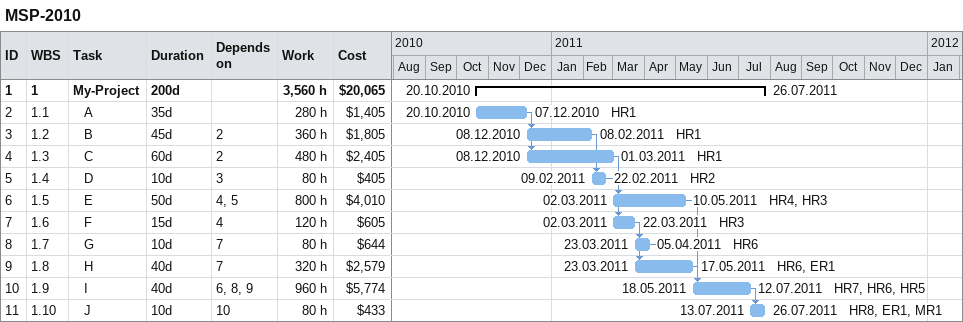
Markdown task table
MSP-2010

| ID | WBS | Task | Duration | Start | Finish | Predecessors | Resources | Work (h) | Cost ($) |
|---|---|---|---|---|---|---|---|---|---|
| 1 | 1 | **My-Project** | 200d | 2010-10-20 | 2011-07-26 |  |  | 3560 | 20065 |
| 2 | 1.1 | A | 35d | 2010-10-20 | 2010-12-07 |  | HR1 | 280 | 1405 |
| 3 | 1.2 | B | 45d | 2010-12-08 | 2011-02-08 | 2 | HR1 | 360 | 1805 |
| 4 | 1.3 | C | 60d | 2010-12-08 | 2011-03-01 | 2 | HR1 | 480 | 2405 |
| 5 | 1.4 | D | 10d | 2011-02-09 | 2011-02-22 | 3 | HR2 | 80 | 405 |
| 6 | 1.5 | E | 50d | 2011-03-02 | 2011-05-10 | 4, 5 | HR4, HR3 | 800 | 4010 |
| 7 | 1.6 | F | 15d | 2011-03-02 | 2011-03-22 | 4 | HR3 | 120 | 605 |
| 8 | 1.7 | G | 10d | 2011-03-23 | 2011-04-05 | 7 | HR6 | 80 | 644 |
| 9 | 1.8 | H | 40d | 2011-03-23 | 2011-05-17 | 7 | HR6, ER1 | 320 | 2579 |
| 10 | 1.9 | I | 40d | 2011-05-18 | 2011-07-12 | 6, 8, 9 | HR7, HR6, HR5 | 960 | 5774 |
| 11 | 1.10 | J | 10d | 2011-07-13 | 2011-07-26 | 10 | HR8, ER1, MR1 | 80 | 433 |
